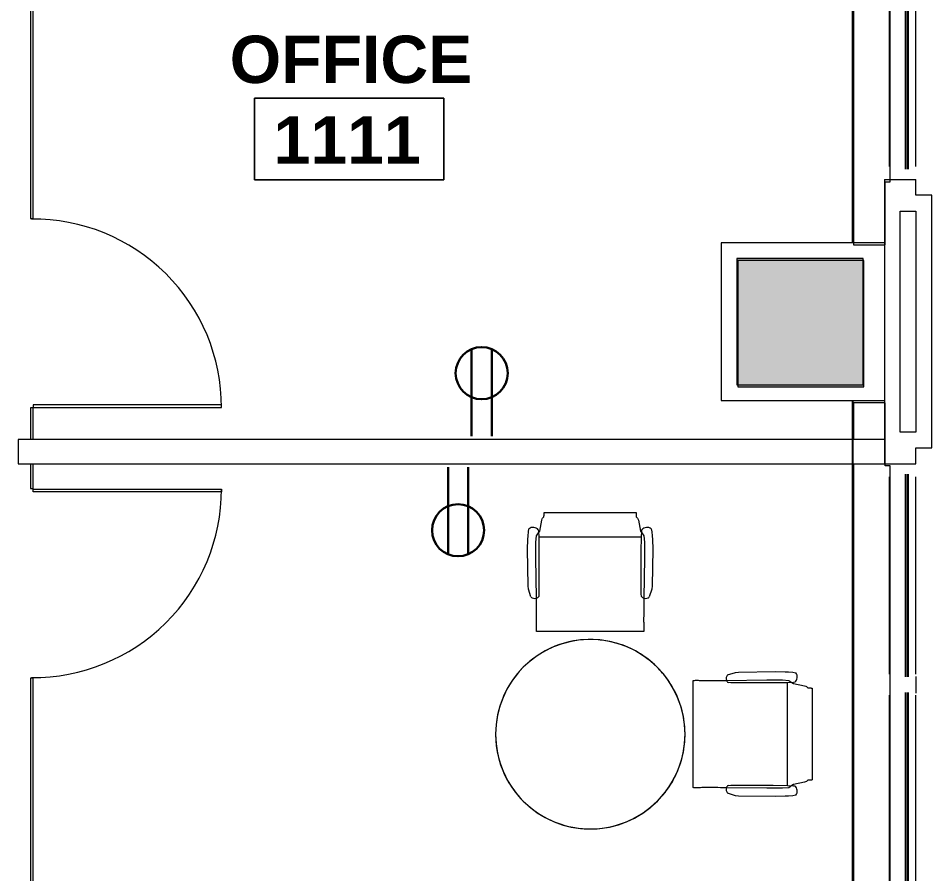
# Model space of a CAD drawing. Header units: inches. Extents: x -1221 to 179, y -822 to 880.
# Drawn here: x -32.6 to 140.9, y -243.5 to -80.9 of the extents above; entities that cross this region are included whole.
import ezdxf
from ezdxf.xclip import XClip

# ---------------------------------------------------------------- set-up
doc = ezdxf.new("R2010")
doc.units = ezdxf.units.IN
doc.header["$MEASUREMENT"] = 0
doc.header["$XCLIPFRAME"] = 2
doc.linetypes.add('L1$0$2DASHES', pattern=[163.199999, 71.999999, -24, 9.6, -24, 9.6, -24])
doc.layers.add('L1$0$A-Anno-Revs-FinF', color=181, linetype='Continuous')
doc.layers.add('L1$0$GLZ_GLAZING', color=7, linetype='Continuous')
for name, color, linetype, lineweight in [('L1$0$ArchiCAD Windows_Pen_No__4', 4, 'Continuous', 9), ('L1$0$BB Columns_Pen_No__3', 7, 'Continuous', 20), ('L1$0$BB Columns_Pen_No__7', 7, 'Continuous', 20), ('L1$0$BB Columns_Pen_No__95', 8, 'Continuous', 20), ('L1$0$BB Shell_Pen_No__100', 7, 'Continuous', 20), ('X1$0$18_0109_REV_dwg _7_', 8, 'Continuous', 9), ('X1$0$A-ANNO-NOTE', 131, 'Continuous', 30), ('X1$0$A-AREA-IDEN', 2, 'Continuous', 9), ('X1$0$A-DOOR', 31, 'Continuous', 13), ('X1$0$A-WALL', 113, 'Continuous', 9), ('X1$0$I-FURN', 30, 'Continuous', 9), ('X1$0$I-WALL', 2, 'Continuous', 9), ('X1$0$S-COLS', 52, 'Continuous', 9)]:
    doc.layers.add(name, color=color, linetype=linetype, lineweight=lineweight)
doc.styles.add('X1$0$Swis721 Lt BT_B', font='', dxfattribs={"height": 9})
doc.styles.get('X1$0$Swis721 Lt BT_B').set_extended_font_data('Swis721 Lt BT', bold=True)

# ---------------------------------------------------------------- blocks, each defined once
blk = doc.blocks.new('L1$0$window-fixed')
at = {"layer": 'L1$0$ArchiCAD Windows_Pen_No__4', "linetype": 'L1$0$2DASHES'}
for p, q in [((-6723.6, 3788.31), (-6761.1, 3788.31)), ((-6681.6, 3788.31), (-6719.6, 3788.31)), ((-6640.1, 3788.31), (-6677.6, 3788.31)), ((-6723.6, 3783.31), (-6761.1, 3783.31)), ((-6681.6, 3783.31), (-6719.6, 3783.31)), ((-6640.09, 3783.31), (-6677.6, 3783.31))]:
    blk.add_line(p, q, dxfattribs=at)
at = {"layer": 'L1$0$ArchiCAD Windows_Pen_No__4', "linetype": 'Continuous'}
for p, q in [((-6723.17, 3788.31), (-6721.6, 3788.31)), ((-6721.6, 3788.31), (-6720.02, 3788.31)), ((-6681.17, 3788.31), (-6679.6, 3788.31)), ((-6679.6, 3788.31), (-6678.02, 3788.31))]:
    blk.add_line(p, q, dxfattribs=at)
at = {"layer": 'L1$0$GLZ_GLAZING', "color": 30, "linetype": 'Continuous'}
for p, q in [((-6723.1, 3786.81), (-6761.6, 3786.81)), ((-6761.6, 3786.32), (-6723.1, 3786.31)), ((-6681.1, 3786.81), (-6720.1, 3786.81)), ((-6720.1, 3786.32), (-6681.1, 3786.31)), ((-6639.59, 3786.81), (-6678.1, 3786.81)), ((-6678.1, 3786.32), (-6639.6, 3786.31))]:
    blk.add_line(p, q, dxfattribs=at)
at = {"layer": 'L1$0$GLZ_GLAZING', "color": 30, "linetype": 'Continuous', "const_width": 0.00174}
for points in [[(-6763.6, 3783.31), (-6761.1, 3783.31), (-6761.1, 3786.06), (-6761.6, 3786.06), (-6761.6, 3787.06), (-6761.1, 3787.06), (-6761.1, 3788.31), (-6763.6, 3788.31), (-6763.6, 3787.06), (-6763.6, 3787.06), (-6763.6, 3786.06), (-6763.6, 3786.06)], [(-6723.1, 3786.06), (-6723.1, 3787.06), (-6761.6, 3787.06), (-6761.6, 3786.07), (-6723.1, 3786.06)], [(-6719.6, 3783.31), (-6723.6, 3783.31), (-6723.6, 3786.06), (-6723.1, 3786.06), (-6723.1, 3787.06), (-6723.6, 3787.06), (-6723.6, 3788.31), (-6719.6, 3788.31), (-6719.6, 3787.06), (-6720.1, 3787.06), (-6720.1, 3786.06), (-6719.6, 3786.06)], [(-6681.1, 3786.06), (-6681.1, 3787.06), (-6720.1, 3787.06), (-6720.1, 3786.07), (-6681.59, 3786.06)], [(-6677.6, 3783.31), (-6681.6, 3783.31), (-6681.6, 3786.06), (-6681.1, 3786.06), (-6681.1, 3787.06), (-6681.6, 3787.06), (-6681.6, 3788.31), (-6677.6, 3788.31), (-6677.6, 3787.06), (-6678.1, 3787.06), (-6678.1, 3786.06), (-6677.6, 3786.06)], [(-6639.59, 3786.06), (-6639.59, 3787.06), (-6678.1, 3787.06), (-6678.1, 3786.07), (-6639.59, 3786.06)]]:
    blk.add_lwpolyline(points, close=True, dxfattribs=at)
blk.add_lwpolyline([(-6637.6, 3783.31), (-6637.6, 3788.31), (-6640.1, 3788.31), (-6640.09, 3787.06), (-6639.59, 3787.06), (-6639.59, 3786.06), (-6640.09, 3786.06), (-6640.09, 3783.31), (-6637.6, 3783.31)], dxfattribs=at)
blk = doc.blocks.new('L1')
at = {"layer": 'L1$0$BB Columns_Pen_No__95', "linetype": 'Continuous', "lineweight": 0, "true_color": 0x3f3f3f}
blk.add_hatch(color=250, dxfattribs=at).paths.add_polyline_path([(-6238.69, 2796.07), (-6262.69, 2796.07), (-6262.69, 2772.07), (-6238.69, 2772.07)])
at = {"layer": 'L1$0$A-Anno-Revs-FinF'}
for p, q in [((-6240.69, 2799.07), (-6240.69, 2949.07)), ((-6240.69, 2619.07), (-6240.69, 2769.07))]:
    blk.add_line(p, q, dxfattribs=at)
at = {"layer": 'L1$0$BB Columns_Pen_No__3', "linetype": 'Continuous'}
for p, q in [((-6234.69, 2799.07), (-6265.69, 2799.07)), ((-6265.69, 2799.07), (-6265.69, 2769.07)), ((-6265.69, 2769.07), (-6234.69, 2769.07))]:
    blk.add_line(p, q, dxfattribs=at)
at = {"layer": 'L1$0$BB Columns_Pen_No__7', "linetype": 'Continuous', "flags": 128}
blk.add_lwpolyline([(-6238.69, 2796.07), (-6262.69, 2796.07), (-6262.69, 2772.07), (-6238.69, 2772.07)], close=True, dxfattribs=at)
at = {"layer": 'L1$0$BB Shell_Pen_No__100', "linetype": 'Continuous'}
blk.add_line((-6234.69, 2811.07), (-6228.69, 2811.07), dxfattribs=at)
at = {"layer": 'L1$0$BB Shell_Pen_No__100', "linetype": 'Continuous', "flags": 128}
for points in [[(-6234.69, 2811.07), (-6234.69, 2805.07)], [(-6228.69, 2808.07), (-6228.69, 2811.07)], [(-6225.69, 2808.07), (-6228.69, 2808.07)], [(-6225.69, 2760.07), (-6225.69, 2808.07)], [(-6234.69, 2805.07), (-6234.69, 2763.07)], [(-6231.69, 2763.07), (-6231.69, 2805.07)], [(-6231.69, 2805.07), (-6228.69, 2805.07)], [(-6228.69, 2805.07), (-6228.69, 2763.07)], [(-6234.69, 2763.07), (-6234.69, 2757.07)], [(-6228.69, 2763.07), (-6231.69, 2763.07)], [(-6234.69, 2757.07), (-6228.69, 2757.07), (-6228.69, 2760.07)], [(-6228.69, 2760.07), (-6225.69, 2760.07)]]:
    blk.add_lwpolyline(points, dxfattribs=at)
at = {"layer": 'L1$0$A-Anno-Revs-FinF', "rotation": 270}
for p in [(-10017, -3826.53), (-10017, -4006.53)]:
    blk.add_blockref('L1$0$window-fixed', p, dxfattribs=at)
blk = doc.blocks.new('X1$0$Single Glass Door - 36_ x 84_-5046140-FIRST FLOOR POWER _ SIGNAL')
at = {"layer": 'X1$0$A-DOOR', "lineweight": 20}
for p, q in [((17.40625, 36.0625), (17.40625, 0.25)), ((17.90625, 36.0625), (17.40625, 36.0625)), ((17.90625, 0.25), (17.90625, 36.0625)), ((17.40625, 0.25), (17.90625, 0.25))]:
    blk.add_line(p, q, dxfattribs=at)
at = {"layer": 'X1$0$A-DOOR', "lineweight": 9}
blk.add_arc((17.90625, 0.25), 35.8125, 90, 180.5, dxfattribs=at)
blk = doc.blocks.new('X1$0$Single Glass Door - 36_ x 84_-4893000-FIRST FLOOR POWER _ SIGNAL')
at = {"layer": 'X1$0$A-DOOR', "lineweight": 20}
for p, q in [((17.40625, -0.25), (17.90625, -0.25)), ((17.40625, -36.0625), (17.40625, -0.25)), ((17.90625, -0.25), (17.90625, -36.0625)), ((17.90625, -36.0625), (17.40625, -36.0625))]:
    blk.add_line(p, q, dxfattribs=at)
at = {"layer": 'X1$0$A-DOOR', "lineweight": 9}
blk.add_arc((17.90625, -0.25), 35.8125, 179.5, 270, dxfattribs=at)
blk = doc.blocks.new('X1$0$Walls 11 - Walls 1-5282433-FIRST FLOOR POWER _ SIGNAL')
at = {"layer": 'X1$0$A-WALL'}
for p, q in [((126.07, 386.06), (126.07, 378.61)), ((132.07, 386.06), (126.07, 386.06)), ((132.07, 378.61), (132.07, 386.06)), ((126.07, 373.99), (126.07, 373.44)), ((133.07, 374.06), (132.07, 374.06)), ((133.07, 248.06), (133.07, 374.06)), ((126.07, 350.04), (126.07, 236.06)), ((132.07, 236.06), (132.07, 248.06)), ((132.07, 248.06), (133.07, 248.06)), ((126.07, 236.06), (132.07, 236.06))]:
    blk.add_line(p, q, dxfattribs=at)
blk = doc.blocks.new('X1$0$Walls 12 - Walls 1-5282459-FIRST FLOOR POWER _ SIGNAL')
at = {"layer": 'X1$0$A-WALL'}
for p, q in [((126.07, 386.06), (126.07, 379.06)), ((132.07, 386.06), (126.07, 386.06)), ((132.07, 379.06), (132.07, 386.06)), ((126.07, 374.43), (126.07, 236.06)), ((132.07, 374.06), (132.07, 374.43)), ((133.07, 374.06), (132.07, 374.06)), ((133.07, 248.06), (133.07, 374.06)), ((132.07, 236.06), (132.07, 248.06)), ((132.07, 248.06), (133.07, 248.06)), ((126.07, 236.06), (132.07, 236.06))]:
    blk.add_line(p, q, dxfattribs=at)
blk = doc.blocks.new('X1$0$F - CONF TABLE _ROUND-4 CHAIRS_ - Lam 30Dia Single-Column Base-5450781-FIRST FLOOR POWER _ SIGNAL')
at = {"layer": 'X1$0$I-FURN'}
for p, q in [((-26.82, 38.17), (-26.75, 38.31)), ((-26.75, 38.31), (-26.49, 38.57)), ((-26.44, 39.41), (-9.01, 39.41)), ((-8.95, 38.57), (-8.7, 38.31)), ((-8.7, 38.31), (-8.54, 37.93)), ((-27.3, 35.86), (-26.9, 37.93)), ((-26.9, 37.93), (-26.82, 38.17)), ((-8.54, 37.93), (-8.14, 35.86)), ((-29.56, 34.28), (-29.52, 34.93)), ((-29.52, 34.93), (-29.46, 35.7)), ((-29.46, 35.7), (-29.35, 36.31)), ((-28.03, 33.77), (-27.93, 34.93)), ((-27.93, 34.93), (-27.53, 35.53)), ((-27.57, 36.09), (-27.55, 35.86)), ((-27.55, 35.86), (-27.48, 34.7)), ((-27.53, 35.53), (-27.3, 35.86)), ((-8.14, 35.86), (-7.91, 35.53)), ((-7.96, 34.7), (-7.89, 35.86)), ((-7.91, 35.53), (-7.51, 34.93)), ((-7.89, 35.86), (-7.88, 36.09)), ((-7.51, 34.93), (-7.41, 33.77)), ((-6.1, 36.31), (-5.99, 35.7)), ((-5.99, 35.7), (-5.92, 34.93)), ((-5.92, 34.93), (-5.89, 34.28)), ((-29.6, 32.42), (-29.56, 34.28)), ((-28.03, 30.77), (-28.03, 33.77)), ((-27.48, 34.7), (-27.44, 32.02)), ((-7.96, 34.7), (-27.48, 34.7)), ((-8, 32.02), (-7.96, 34.7)), ((-7.41, 33.77), (-7.41, 30.77)), ((-5.89, 34.28), (-5.84, 32.42)), ((-29.51, 25.42), (-29.6, 32.42)), ((-27.44, 32.02), (-27.44, 23.93)), ((-8, 23.93), (-8, 32.02)), ((-5.84, 32.42), (-5.93, 25.42)), ((-27.93, 23.1), (-28.03, 30.77)), ((-7.41, 30.77), (-7.52, 23.1)), ((-29.45, 24.83), (-29.51, 25.42)), ((-28.96, 23.33), (-29.45, 24.83)), ((-6, 24.83), (-6.49, 23.33)), ((-5.93, 25.42), (-6, 24.83)), ((-27.44, 23.93), (-27.49, 23.43)), ((-7.95, 23.43), (-8, 23.93)), ((-7.55, 16.78), (-27.89, 16.78)), ((8.39, 8.52), (9.89, 9.01)), ((9.89, 9.01), (10.49, 9.07)), ((10.49, 9.07), (17.49, 9.17)), ((17.49, 9.17), (19.35, 9.12)), ((19.35, 9.12), (19.99, 9.09)), ((19.99, 9.09), (20.76, 9.02)), ((20.76, 9.02), (21.37, 8.91)), ((1.84, -12.89), (1.84, 7.45)), ((8.17, 7.49), (15.83, 7.6)), ((8.99, 7), (8.5, 7.06)), ((17.08, 7), (8.99, 7)), ((15.83, 7.6), (18.83, 7.6)), ((19.76, 7.04), (17.08, 7)), ((18.83, 7.6), (20, 7.49)), ((20.93, 7.11), (19.76, 7.04)), ((19.76, -12.48), (19.76, 7.04)), ((20, 7.49), (20.59, 7.09)), ((20.59, 7.09), (20.93, 6.86)), ((21.15, 7.13), (20.93, 7.11)), ((20.93, 6.86), (22.99, 6.46)), ((22.99, 6.46), (23.23, 6.38)), ((23.23, 6.38), (23.37, 6.31)), ((23.37, 6.31), (23.63, 6.05)), ((24.48, 6), (24.48, -11.43)), ((22.99, -11.89), (20.93, -12.29)), ((23.37, -11.74), (22.99, -11.89)), ((23.63, -11.49), (23.37, -11.74)), ((15.83, -13.03), (8.17, -12.92)), ((8.5, -12.49), (8.99, -12.43)), ((8.99, -12.43), (17.08, -12.43)), ((18.83, -13.03), (15.83, -13.03)), ((17.08, -12.43), (19.76, -12.48)), ((20, -12.93), (18.83, -13.03)), ((19.76, -12.48), (20.93, -12.54)), ((20.59, -12.52), (20, -12.93)), ((20.93, -12.29), (20.59, -12.52)), ((20.93, -12.54), (21.15, -12.56)), ((9.89, -14.44), (8.39, -13.95)), ((10.49, -14.5), (9.89, -14.44)), ((17.49, -14.6), (10.49, -14.5)), ((19.35, -14.55), (17.49, -14.6)), ((19.99, -14.52), (19.35, -14.55)), ((20.76, -14.45), (19.99, -14.52)), ((21.37, -14.34), (20.76, -14.45))]:
    blk.add_line(p, q, dxfattribs=at)
for centre, radius, start, end in [((-28.58, 35.24), 1.32, 40.065, 125.935), ((-6.87, 35.24), 1.32, 54.065, 139.935), ((-28.24, 24.18), 1.12, 229.743, 286.0891), ((-28.15, 23.85), 0.781, 286.8466, 327.6782), ((-7.29, 23.85), 0.781, 212.3218, 253.1534), ((-7.21, 24.18), 1.12, 253.9109, 310.257), ((-17.69, -2.75), 18, 0, 180), ((-17.69, -2.75), 18, 360, 180), ((-17.69, -2.75), 18, 85.2632, 180), ((-17.69, -2.75), 18, 75.7895, 85.2632), ((-17.69, -2.75), 18, 47.3684, 75.7895), ((-17.69, -2.75), 18, 37.8947, 47.3684), ((20.31, 8.14), 1.32, 310.065, 35.935), ((-17.69, -2.75), 18, 18.9474, 37.8947), ((9.24, 7.8), 1.12, 139.743, 196.0891), ((8.91, 7.72), 0.781, 196.8466, 237.6782), ((-17.69, -2.75), 18, 0, 18.9474), ((-17.69, -2.75), 18, 180, 0), ((-17.69, -2.75), 18, 180, 360), ((-17.69, -2.75), 18, 180, 208.4211), ((-17.69, -2.75), 18, 341.0526, 0), ((-17.69, -2.75), 18, 331.5789, 341.0526), ((-17.69, -2.75), 18, 208.4211, 246.3158), ((-17.69, -2.75), 18, 322.1053, 331.5789), ((-17.69, -2.75), 18, 312.6316, 322.1053), ((9.24, -13.23), 1.12, 163.9109, 220.257), ((8.91, -13.15), 0.781, 122.3218, 163.1534), ((20.31, -13.57), 1.32, 324.065, 49.935), ((-17.69, -2.75), 18, 265.2632, 312.6316), ((-17.69, -2.75), 18, 246.3158, 265.2632)]:
    blk.add_arc(centre, radius, start, end, dxfattribs=at)
for points, knots in [([(-26.49, 38.57), (-26.49, 38.62), (-26.49, 38.76), (-26.48, 38.94), (-26.48, 39.09), (-26.47, 39.19), (-26.46, 39.28), (-26.45, 39.34), (-26.45, 39.39), (-26.44, 39.41), (-26.44, 39.41)], [-1, -1, -1, -1, -0.888889, -0.666667, -0.555556, -0.444444, -0.333333, -0.222222, -0.111111, 0, 0, 0, 0]), ([(-9.01, 39.41), (-9, 39.41), (-9, 39.39), (-8.99, 39.34), (-8.98, 39.25), (-8.96, 39.03), (-8.95, 38.76), (-8.95, 38.57)], [-1, -1, -1, -1, -0.888889, -0.777778, -0.666667, -0.444444, 0, 0, 0, 0]), ([(-27.89, 16.78), (-27.9, 16.78), (-27.92, 16.85), (-27.94, 17.15), (-27.94, 17.48), (-27.94, 17.64), (-27.94, 17.72)], [-1, -1, -1, -1, -0.727273, -0.363636, -0.181818, 0, 0, 0, 0]), ([(-7.51, 17.72), (-7.51, 17.6), (-7.5, 17.39), (-7.51, 17.16), (-7.52, 17.02), (-7.52, 16.94), (-7.53, 16.87), (-7.54, 16.81), (-7.54, 16.78), (-7.55, 16.78), (-7.55, 16.78)], [-1, -1, -1, -1, -0.727273, -0.545455, -0.454545, -0.363636, -0.272727, -0.181818, -0.090909, 0, 0, 0, 0]), ([(1.84, 7.45), (1.84, 7.46), (1.91, 7.48), (2.21, 7.5), (2.54, 7.5), (2.7, 7.5), (2.78, 7.5)], [-1, -1, -1, -1, -0.727273, -0.363636, -0.181818, 0, 0, 0, 0]), ([(23.63, 6.05), (23.68, 6.05), (23.82, 6.05), (24, 6.05), (24.15, 6.04), (24.25, 6.03), (24.34, 6.03), (24.41, 6.02), (24.45, 6.01), (24.47, 6), (24.48, 6)], [-1, -1, -1, -1, -0.888889, -0.666667, -0.555556, -0.444444, -0.333333, -0.222222, -0.111111, 0, 0, 0, 0]), ([(24.48, -11.43), (24.47, -11.43), (24.45, -11.44), (24.41, -11.45), (24.32, -11.46), (24.1, -11.48), (23.82, -11.48), (23.63, -11.49)], [-1, -1, -1, -1, -0.888889, -0.777778, -0.666667, -0.444444, 0, 0, 0, 0]), ([(2.78, -12.93), (2.66, -12.93), (2.45, -12.93), (2.22, -12.93), (2.08, -12.92), (2, -12.92), (1.93, -12.91), (1.88, -12.9), (1.84, -12.89), (1.84, -12.89), (1.84, -12.89)], [-1, -1, -1, -1, -0.727273, -0.545455, -0.454545, -0.363636, -0.272727, -0.181818, -0.090909, 0, 0, 0, 0])]:
    blk.add_open_spline(points, degree=3, knots=knots, dxfattribs=at)
for points in [[(-27.89, 18.69), (-27.89, 19.43), (-27.9, 20.91), (-27.92, 22.37), (-27.93, 23.1)], [(-7.52, 23.1), (-7.53, 22.37), (-7.54, 20.91), (-7.55, 19.43), (-7.56, 18.69)], [(-27.94, 17.72), (-27.93, 17.88), (-27.91, 18.21), (-27.9, 18.53), (-27.89, 18.69)], [(-7.56, 18.69), (-7.55, 18.53), (-7.53, 18.21), (-7.52, 17.88), (-7.51, 17.72)], [(2.78, 7.5), (2.94, 7.49), (3.27, 7.48), (3.59, 7.46), (3.75, 7.45)], [(3.75, 7.45), (4.49, 7.45), (5.97, 7.46), (7.44, 7.48), (8.17, 7.49)], [(3.75, -12.88), (3.59, -12.89), (3.27, -12.91), (2.94, -12.92), (2.78, -12.93)], [(8.17, -12.92), (7.44, -12.91), (5.97, -12.9), (4.49, -12.89), (3.75, -12.88)]]:
    blk.add_open_spline(points, degree=3, dxfattribs=at)
blk = doc.blocks.new('X1$0$Concrete-Rectangular-Column - 24 X 24-V44-FIRST FLOOR POWER _ SIGNAL')
at = {"layer": 'X1$0$S-COLS'}
blk.add_hatch(color=7, dxfattribs=at).paths.add_polyline_path([(-12, -12), (12, -12), (12, 12), (-12, 12), (-12, 11.28)], flags=0)
at = {"layer": 'X1$0$S-COLS', "color": 8, "lineweight": 20}
for p, q in [((12, 12), (-12, 12)), ((-12, 12), (-12, -12)), ((12, -12), (12, 12)), ((-12, -12), (12, -12))]:
    blk.add_line(p, q, dxfattribs=at)
blk = doc.blocks.new('X1$0$Room Tag - Room Name and Number-3379422-FIRST FLOOR POWER _ SIGNAL')
at = {"layer": 'X1$0$A-AREA-IDEN'}
for p, q in [((-0.1881, -0.1636), (-0.1881, -0.0018)), ((-0.1881, -0.0018), (0.1869, -0.0018)), ((0.1869, -0.0018), (-0.1881, -0.0018)), ((-0.1881, -0.0018), (-0.1881, -0.1636)), ((0.1869, -0.0018), (0.1869, -0.1636)), ((0.1869, -0.1636), (0.1869, -0.0018)), ((0.1869, -0.1636), (-0.1881, -0.1636)), ((-0.1881, -0.1636), (0.1869, -0.1636))]:
    blk.add_line(p, q, dxfattribs=at)
blk = doc.blocks.new('X1')
at = {"layer": 'X1$0$A-ANNO-NOTE'}
for p, q in [((53.52, -160.29), (53.52, -143.76)), ((57.35, -160.29), (57.35, -143.76)), ((49.04, -166.22), (49.04, -182.75)), ((52.87, -166.22), (52.87, -182.75))]:
    blk.add_line(p, q, dxfattribs=at)
for centre in [(55.44, -148.33), (50.95, -178.18)]:
    blk.add_circle(centre, 4.95, dxfattribs=at)
at = {"layer": 'X1$0$A-WALL', "lineweight": 13}
for p, q in [((132.07, -160.94), (-32.61, -160.94)), ((-32.61, -160.94), (-32.61, -165.57)), ((132.07, -165.57), (132.07, -160.94)), ((-32.61, -165.57), (132.07, -165.57))]:
    blk.add_line(p, q, dxfattribs=at)
at = {"layer": 'X1$0$I-WALL', "lineweight": 13}
for p, q in [((-30.3, 13.99), (-30.3, -118.94)), ((-29.8, -118.94), (-29.8, 13.99)), ((-30.3, -118.94), (-29.8, -118.94)), ((-29.8, -154.94), (-30.3, -154.94)), ((-30.3, -154.94), (-30.3, -160.94)), ((-29.8, -160.94), (-29.8, -154.94)), ((-30.3, -165.57), (-30.3, -170.26)), ((-29.8, -170.26), (-29.8, -165.57)), ((-30.3, -170.26), (-29.8, -170.26)), ((-29.8, -206.26), (-30.3, -206.26)), ((-30.3, -206.26), (-30.3, -389.19)), ((-29.8, -389.19), (-29.8, -206.26))]:
    blk.add_line(p, q, dxfattribs=at)
at = {"layer": 'X1$0$18_0109_REV_dwg _7_'}
ref = blk.add_blockref('L1', (6366.63, -2922.6), dxfattribs=at)
XClip(ref).set_block_clipping_path([(-7587.3890141857, 2122.8758432012), (-6188.1189173454, 3796.6416784023)])
at = {"layer": 'X1$0$A-AREA-IDEN', "xscale": 95.99999999999994, "yscale": 95.99999999999994, "zscale": 95.99999999999994}
blk.add_blockref('X1$0$Room Tag - Room Name and Number-3379422-FIRST FLOOR POWER _ SIGNAL', (30.3, -95.91), dxfattribs=at)
at = {"layer": 'X1$0$A-DOOR'}
for name, p, rotation in [('X1$0$Single Glass Door - 36_ x 84_-5046140-FIRST FLOOR POWER _ SIGNAL', (-30.05, -136.94), 269.9999999999999), ('X1$0$Single Glass Door - 36_ x 84_-4893000-FIRST FLOOR POWER _ SIGNAL', (-30.05, -188.26), 89.99999999999991)]:
    blk.add_blockref(name, p, dxfattribs=dict(at, rotation=rotation))
at = {"layer": 'X1$0$A-WALL'}
for name, p in [('X1$0$Walls 11 - Walls 1-5282433-FIRST FLOOR POWER _ SIGNAL', (0, -360)), ('X1$0$Walls 12 - Walls 1-5282459-FIRST FLOOR POWER _ SIGNAL', (0, -540))]:
    blk.add_blockref(name, p, dxfattribs=at)
at = {"layer": 'X1$0$I-FURN', "rotation": 359.9999690514413}
blk.add_blockref('X1$0$F - CONF TABLE _ROUND-4 CHAIRS_ - Lam 30Dia Single-Column Base-5450781-FIRST FLOOR POWER _ SIGNAL', (93.76, -214.19), dxfattribs=at)
at = {"layer": 'X1$0$S-COLS'}
blk.add_blockref('X1$0$Concrete-Rectangular-Column - 24 X 24-V44-FIRST FLOOR POWER _ SIGNAL', (116.07, -138.94), dxfattribs=at)
at = {"layer": 'X1$0$A-AREA-IDEN', "char_height": 9, "attachment_point": 1, "style": 'X1$0$Swis721 Lt BT_B'}
for s, insert, width in [('OFFICE', (7.56, -84.19), 54.843), ('1111', (15.89, -99.51), 33.936)]:
    blk.add_mtext(s, dxfattribs=dict(at, insert=insert, width=width))

msp = doc.modelspace()

# ---------------------------------------------------------------- block references
at = {"color": 253}
msp.add_blockref('X1', (0, 0), dxfattribs=at)

doc.saveas('drawing.dxf')
